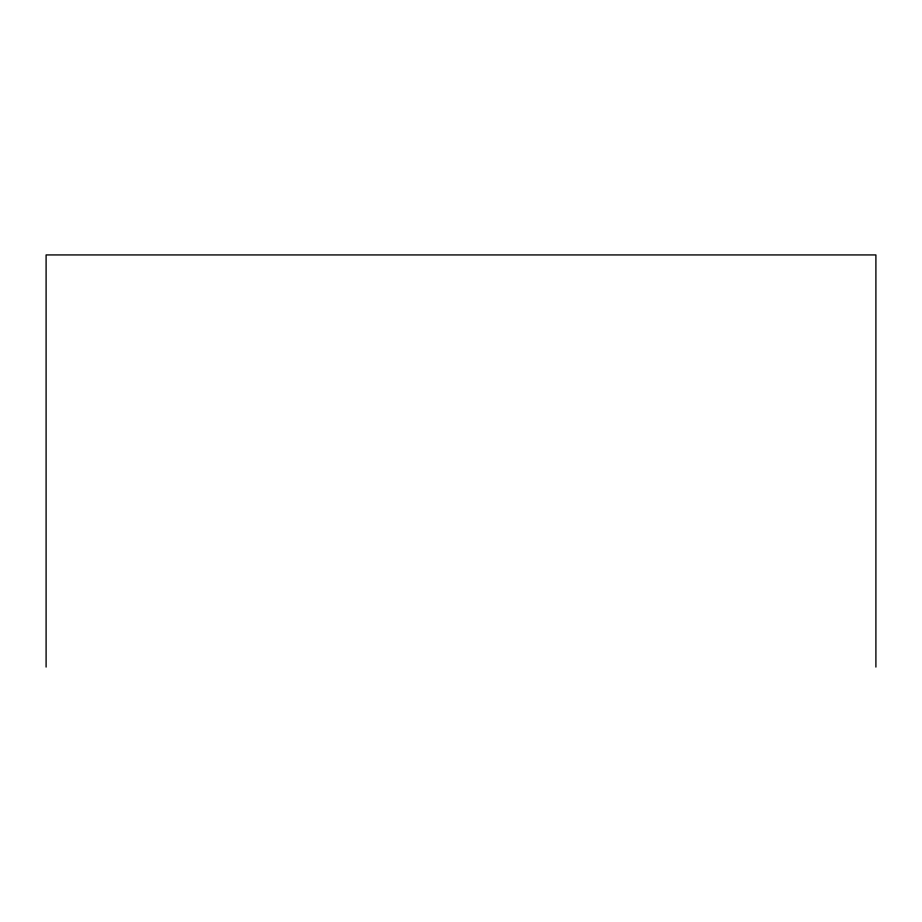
<?xml version="1.0" encoding="UTF-8"?>
<svg xmlns="http://www.w3.org/2000/svg" width="922" height="922" viewBox="0 0 922 922"><rect width="100%" height="100%" fill="white"/><g stroke="black" fill="none" stroke-linecap="round" stroke-linejoin="round"><path stroke-width="1.38" d="M875.9 667.067L875.9 254.933L46.1 254.933L46.1 667.067"/></g></svg>
